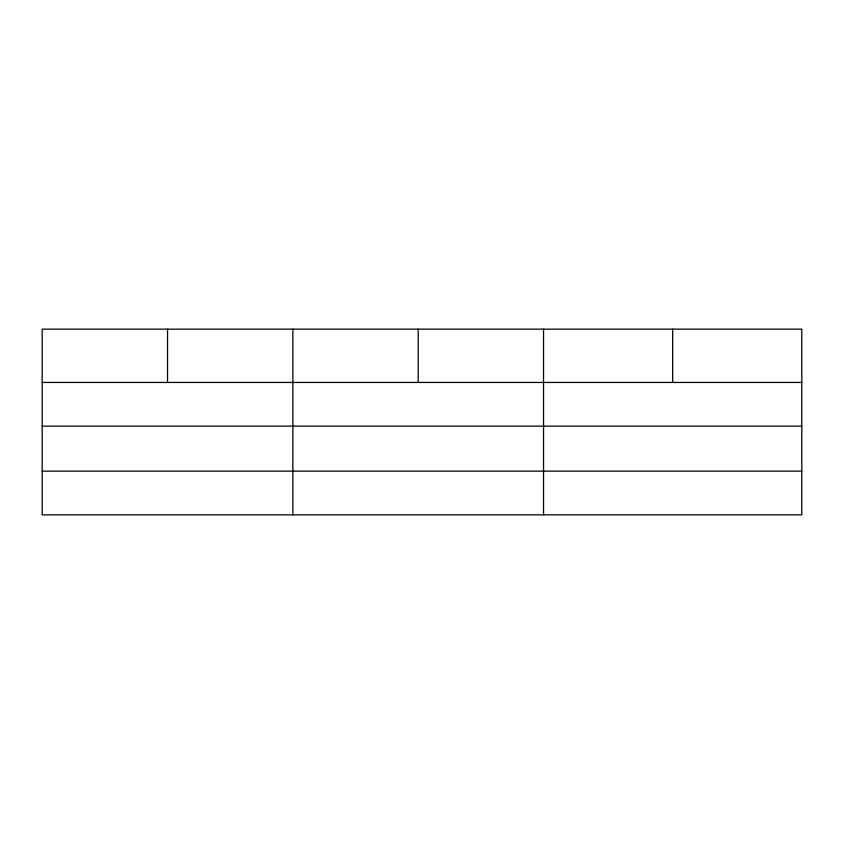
<?xml version="1.0" encoding="UTF-8"?>
<svg xmlns="http://www.w3.org/2000/svg" width="844" height="844" viewBox="0 0 844 844"><rect width="100%" height="100%" fill="white"/><g stroke="black" fill="none" stroke-linecap="round" stroke-linejoin="round"><path stroke-width="1.27" d="M801.8 426.136L801.8 329.149L42.2 329.149L42.2 514.851L801.8 514.851L801.8 426.136L42.2 426.136M42.2 382.448L801.8 382.448M42.2 471.152L801.8 471.152M672.668 329.149L672.668 382.448M543.536 329.149L543.536 514.851M418.202 329.149L418.202 382.448M292.868 329.149L292.868 514.851M167.534 329.149L167.534 382.448"/></g></svg>
